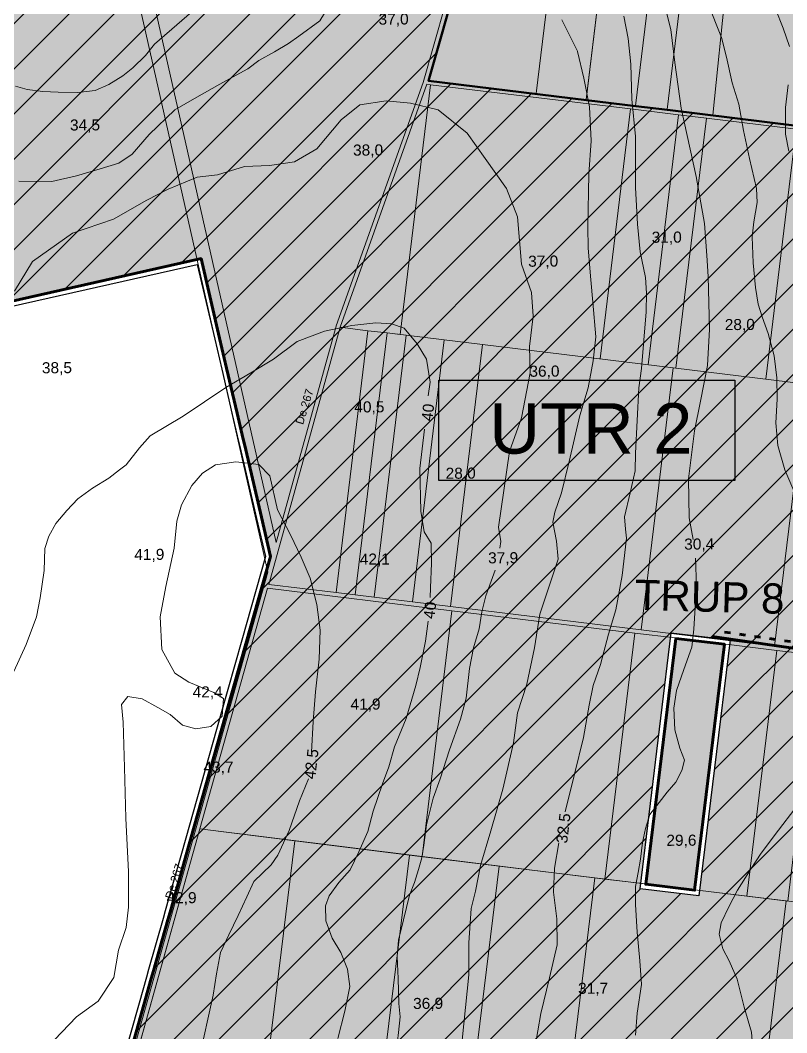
# Model space of a CAD drawing. Header units: metres. Extents: x 783184 to 1587399, y 282652 to 580595.
# Drawn here: x 787775 to 788536, y 288295 to 289301 of the extents above; entities that cross this region are included whole.
import ezdxf

# ---------------------------------------------------------------- set-up
doc = ezdxf.new("R2010")
doc.units = ezdxf.units.M
doc.header["$LTSCALE"] = 0.5
doc.linetypes.add('ACAD_ISO03W100', pattern=[30, 12, -18])
for name, color, linetype in [('atrageri in intravilan', 18, 'CONTINUOUS'), ('curbe  de nivelI', 7, 'CONTINUOUS'), ('Limita intravilan existent', 1, 'CONTINUOUS'), ('Limita intravilan propus', 5, 'CONTINUOUS'), ('locuinte si functiuni complementare', 51, 'CONTINUOUS'), ('proprietati extravilan', 7, 'CONTINUOUS'), ('strazi', 7, 'CONTINUOUS'), ('trupuri', 18, 'CONTINUOUS'), ('UTR-uri', 7, 'CONTINUOUS')]:
    doc.layers.add(name, color=color, linetype=linetype)
doc.layers.add('cote de nivel', color=1, linetype='CONTINUOUS', lineweight=211)
doc.styles.add('arial', font='arial.ttf')
doc.styles.get("Standard").update_dxf_attribs({"font": 'arial.ttf'})
doc.styles.add('WMF-Arial0', font='arial.ttf')

msp = doc.modelspace()

# ---------------------------------------------------------------- hatches: boundary and pattern name
at = {"layer": 'atrageri in intravilan', "lineweight": 30, "true_color": 0xffff66}
h = msp.add_hatch(color=51, dxfattribs=at)
h.paths.add_polyline_path([(788421.64848, 288692.34074), (788480.03939, 288685.23104), (788449.1149, 288431.12827), (788390.72823, 288438.17795)], flags=16)
h.paths.add_polyline_path([(789205.99579, 288962.99819), (789206, 288963), (789194.05, 288959.03), (789118.207, 288933.778), (789071.37, 288918.21), (789063.31, 288915.83), (789063.613, 288971.336), (789059.614, 288971.072), (788878.326, 288895.203), (788871.44, 288900.603), (788821.57, 288906.577), (788802.624, 288908.883), (788764.734, 288913.497), (788745.789, 288915.803), (788582.041, 288935.74), (788591.617, 289015.501), (788597.377, 289062.912), (788612.11, 289183.987), (788548.504, 289191.669), (788549.12, 289195.57), (788417.838, 289211.524), (788386.476, 289215.337), (788337.294, 289221.283), (788180.494, 289240.381), (788241.358, 289454.166), (788249.192, 289481.68), (788250.642, 289486.73), (788238.148, 289487.851), (788204.822, 289647.766), (788204.006, 289651.681), (788195.829, 289690.918), (788190.628, 289715.876), (788185.41, 289740.28), (788184.617, 289744.119), (788170.796, 289811.038), (788159.088, 289808.422), (788015.651, 289776.364), (788001.381, 289773.174), (787997.65, 289783.17), (787988.318, 289807.209), (787796.905, 289764.427), (787791.294, 289789.502), (787787.44, 289815.376), (787783.407, 289841.652), (787965.934, 289882.487), (787958.828, 289908.791), (787779.305, 289868.339), (787774.014, 289867.525), (787775.49, 289856.71), (787778.47, 289834.84), (787781.595, 289811.913), (787571.421, 289740.26), (787553.383, 289732.746), (787631.7, 289544.64), (787608.84, 289535.63), (787585.93, 289526.6), (787507.97, 289713.83), (787485.19, 289704.34), (787562.96, 289517.54), (787539.94, 289508.47), (787462.35, 289694.83), (787439.456, 289685.291), (787416.51, 289675.73), (787393.51, 289666.152), (787370.45, 289656.55), (787447.31, 289471.95), (787424.013, 289462.769), (787400.66, 289453.563), (787353.79, 289435.09), (787277.67, 289617.9), (787254.34, 289608.18), (787230.941, 289598.435), (787227.248, 289596.898), (787302.946, 289415.079), (787293.898, 289411.453), (787322.221, 289346.791), (787339.603, 289307.461), (787348.5, 289287.332), (787353.755, 289275.441), (787362.648, 289255.319), (787366.286, 289247.087), (787370.733, 289237.026), (787375.179, 289226.965), (787378.817, 289218.733), (787396.806, 289178.031), (787419.66, 289126.319), (787421.614, 289122.792), (787422.725, 289116.6), (787422.329, 289110.251), (787419.868, 289103.345), (787415.979, 289097.709), (787407.148, 289092.62), (787379.317, 289080.333), (787336.945, 289062.896), (787372.257, 288980.26), (787394.829, 288927.44), (787379.415, 288920.793), (787137.935, 288816.67), (787135.86, 288816.74), (787113.375, 288817.502), (787097.78, 288814.971), (786878.037, 288729.341), (787074.636, 288751.44), (787346.292, 288781.976), (787350.201, 288782.834), (787343.791, 288812.025), (787337.209, 288841.996), (787328.51, 288881.613), (787408.973, 288915.919), (787399.226, 288938.991), (787954.426, 289063.877), (787972.85, 288984.98), (787979.83, 288955.093), (787990.289, 288910.303), (787995.266, 288888.988), (787998.75, 288874.072), (788014.409, 288807.013), (788023.518, 288768.009), (787999.667, 288683.724), (787978.846, 288610.144), (787939.732, 288471.919), (787930.909, 288440.739), (787923.6, 288414.91), (787921.44, 288407.26), (787907.12, 288356.65), (787904.95, 288349), (787897.604, 288323.044), (787879.159, 288257.859), (787874.035, 288239.752), (787885.501, 288238.721), (788061.315, 288216.773), (788230.544, 288195.648), (788429.101, 288171.667), (788468.816, 288166.871), (788478.741, 288165.672), (788498.598, 288163.274), (788537.02102, 288158.63362), (788569.95822, 288426.65355), (788652.68151, 288416.6228), (788619.74931, 288148.64246), (788677.3, 288141.692), (788756.723, 288132.099), (788789.7, 288128.12), (788796.65, 288127.28), (788827.275, 288123.567), (788926.553, 288111.576), (789012.881, 288137.047), (789068.127, 288129.499), (789083.31118, 288121.55122), (789094.455, 288127.807), (789103.075, 288132.453), (789127.634, 288124.887), (789151.132, 288132.626), (789166.299, 288150.252), (789179.942, 288183.009), (789176.819, 288188.874), (789190.756, 288226.037), (789195.26, 288239.75), (789204.279, 288273.374), (789226.302, 288332.092), (789286.986, 288459.931), (789309.743, 288523.326), (789311.277, 288576.843), (789242.532, 288741.085)])
at = {"layer": 'atrageri in intravilan', "lineweight": 30}
h = msp.add_hatch(dxfattribs=at)
h.set_pattern_fill('ANSI31', color=6, scale=10, style=0)
h.set_pattern_definition([(45, (11292.32, 0), (-22.4506403, 22.4506403), [])])
h.paths.add_polyline_path([(788591.617, 289015.501), (788597.377, 289062.912), (788612.11, 289183.987), (788548.504, 289191.669), (788549.12, 289195.57), (788417.838, 289211.524), (788386.476, 289215.337), (788337.294, 289221.283), (788180.494, 289240.381), (788241.358, 289454.166), (788249.192, 289481.68), (788250.642, 289486.73), (788238.148, 289487.851), (788204.822, 289647.766), (788204.006, 289651.681), (788195.829, 289690.918), (788190.628, 289715.876), (788185.41, 289740.28), (788184.617, 289744.119), (788170.796, 289811.038), (788159.088, 289808.422), (788015.651, 289776.364), (788001.381, 289773.174), (787997.65, 289783.17), (787988.318, 289807.209), (787796.905, 289764.427), (787791.294, 289789.502), (787787.44, 289815.376), (787783.407, 289841.652), (787965.934, 289882.487), (787958.828, 289908.791), (787779.305, 289868.339), (787774.014, 289867.525), (787775.49, 289856.71), (787778.47, 289834.84), (787781.595, 289811.913), (787571.421, 289740.26), (787553.383, 289732.746), (787631.7, 289544.64), (787608.84, 289535.63), (787585.93, 289526.6), (787507.97, 289713.83), (787485.19, 289704.34), (787562.96, 289517.54), (787539.94, 289508.47), (787462.35, 289694.83), (787439.456, 289685.291), (787416.51, 289675.73), (787393.51, 289666.152), (787370.45, 289656.55), (787447.31, 289471.95), (787424.013, 289462.769), (787400.66, 289453.563), (787353.79, 289435.09), (787277.67, 289617.9), (787254.34, 289608.18), (787230.941, 289598.435), (787227.248, 289596.898), (787302.946, 289415.079), (787293.898, 289411.453), (787322.221, 289346.791), (787339.603, 289307.461), (787348.5, 289287.332), (787353.755, 289275.441), (787362.648, 289255.319), (787366.286, 289247.087), (787370.733, 289237.026), (787375.179, 289226.965), (787378.817, 289218.733), (787396.806, 289178.031), (787419.66, 289126.319), (787421.614, 289122.792), (787422.725, 289116.6), (787422.329, 289110.251), (787419.868, 289103.345), (787415.979, 289097.709), (787407.148, 289092.62), (787379.317, 289080.333), (787336.945, 289062.896), (787372.257, 288980.26), (787394.829, 288927.44), (787379.415, 288920.793), (787137.935, 288816.67), (787135.86, 288816.74), (787113.375, 288817.502), (787097.78, 288814.971), (786878.037, 288729.341), (787074.636, 288751.44), (787346.292, 288781.976), (787350.201, 288782.834), (787343.791, 288812.025), (787337.209, 288841.996), (787328.51, 288881.613), (787408.973, 288915.919), (787399.226, 288938.991), (787954.426, 289063.877), (787972.85, 288984.98), (787979.83, 288955.093), (787990.289, 288910.303), (787995.266, 288888.988), (787998.75, 288874.072), (788014.409, 288807.013), (788023.518, 288768.009), (787999.667, 288683.724), (787978.846, 288610.144), (787939.732, 288471.919), (787930.909, 288440.739), (787923.6, 288414.91), (787921.44, 288407.26), (787907.12, 288356.65), (787904.95, 288349), (787897.604, 288323.044), (787879.159, 288257.859), (787874.035, 288239.752), (787885.501, 288238.721), (788061.315, 288216.773), (788230.544, 288195.648), (788429.101, 288171.667), (788468.816, 288166.871), (788478.741, 288165.672), (788498.598, 288163.274), (788537.02102, 288158.63362), (788569.95822, 288426.65355), (788652.68151, 288416.6228), (788619.74931, 288148.64246), (788677.3, 288141.692), (788756.723, 288132.099), (788789.7, 288128.12), (788796.65, 288127.28), (788827.275, 288123.567), (788926.553, 288111.576), (789012.881, 288137.047), (789068.127, 288129.499), (789086.82378, 288119.71264), (789103.075, 288132.453), (789127.634, 288124.887), (789151.132, 288132.626), (789166.299, 288150.252), (789179.942, 288183.009), (789176.819, 288188.874), (789190.756, 288226.037), (789204.279, 288273.374), (789226.302, 288332.092), (789286.986, 288459.931), (789309.743, 288523.326), (789311.277, 288576.843), (789242.30106, 288742.48767), (789215.76073, 288903.68805), (789205.99508, 288962.99788), (789206, 288963), (789194.05, 288959.03), (789118.207, 288933.778), (789071.37, 288918.21), (789063.31, 288915.83), (789063.613, 288971.336), (789059.614, 288971.072), (788878.326, 288895.203), (788871.44, 288900.603), (788821.57, 288906.577), (788802.624, 288908.883), (788783.679, 288911.19), (788764.734, 288913.497), (788745.789, 288915.803), (788582.041, 288935.74)])
h.paths.add_polyline_path([(788421.64848, 288692.34074), (788480.03939, 288685.23104), (788449.1149, 288431.12827), (788390.72823, 288438.17795)], flags=16)
at = {"layer": 'locuinte si functiuni complementare', "lineweight": 30}
h = msp.add_hatch(color=256, dxfattribs=at)
h.paths.add_polyline_path([(788317.43571, 289475.40822), (788249.19185, 289481.67949), (788241.358, 289454.166), (788180.59574, 289240.73837), (788287.41098, 289227.75366)])
h.paths.add_polyline_path([(788416.57825, 289466.29752), (788367.11483, 289470.84296), (788336.94766, 289221.69939), (788386.11363, 289215.75513)])
h.paths.add_polyline_path([(788448.05227, 289463.40522), (788416.57825, 289466.29752), (788386.11363, 289215.75513), (788417.47616, 289211.94263)])
h.paths.add_polyline_path([(788488.78547, 289459.66205), (788448.05227, 289463.40522), (788417.47616, 289211.94263), (788462.75705, 289206.39239)])
h.paths.add_polyline_path([(788512.05934, 289396.03763), (788512.07721, 289396.03598), (788517.68012, 289457.00677), (788488.78547, 289459.66205), (788473.63126, 289312.20393), (788500.74994, 289308.69262)])
h.paths.add_polyline_path([(788562.76066, 289338.89308), (788565.35066, 289362.01308), (788568.57887, 289390.82707), (788512.05934, 289396.03763), (788500.74994, 289308.69262), (788473.63126, 289312.20393), (788462.75705, 289206.39239), (788548.76045, 289195.98341), (788550.95662, 289215.57276), (788550.95676, 289215.57407), (788561.65848, 289311.03104), (788559.66066, 289311.27308)])
msp.add_hatch(color=256, dxfattribs=at).paths.add_polyline_path([(788367.11481, 289470.84296), (788317.43571, 289475.40822), (788287.41098, 289227.75366), (788336.93609, 289221.73327)])
at = {"layer": 'locuinte si functiuni complementare', "linetype": 'ByBlock', "lineweight": 30}
msp.add_hatch(color=51, dxfattribs=at).paths.add_polyline_path([(788474.472, 288680.872), (788426.008, 288686.773), (788396.296, 288442.542), (788444.755, 288436.691)])
at = {"layer": 'UTR-uri', "lineweight": 30}
msp.add_hatch(color=255, dxfattribs=at).paths.add_polyline_path([(788484.89934, 288843.5745), (788484.89934, 288943.07659), (788190.58696, 288943.07659), (788190.58696, 288843.5745)])

# ---------------------------------------------------------------- linework, layer by layer
at = {"layer": 'curbe  de nivelI', "color": 21, "lineweight": 5}
for points in [[(788309.46868, 289633.49881), (788317.29861, 289604.93471), (788328.26052, 289579.50087), (788343.52885, 289547.80646), (788359.18871, 289514.93815), (788370.63315, 289479.90313), (788378.46308, 289445.86093), (788385.51, 289414.94908), (788394.90595, 289387.16753), (788403.91031, 289363.29888), (788412.13177, 289326.90897), (788421.18425, 289291.48105), (788425.09924, 289258.61275), (788431.36315, 289213.22321), (788446.24006, 289145.53014), (788454.50571, 289098.68245), (788456.85468, 289066.98799), (788458.42064, 289046.24966), (788459.59513, 288993.81691), (788457.63769, 288957.81825), (788450.59071, 288922.21094), (788444.71792, 288892.93452), (788438.84549, 288845.19724), (788439.23703, 288806.45957)], [(787770.17785, 289235.22807), (787781.48646, 289231.69602), (787797.03579, 289229.81222), (787812.25803, 289229.09715), (787831.81252, 289228.86169), (787849.011, 289230.98095), (787862.67561, 289236.86773), (787876.57574, 289245.34472), (787886.70641, 289253.35073), (787899.03176, 289265.68204), (787907.98443, 289276.98467), (787957.39861, 289319.63509)], [(787773.47032, 289140.73601), (787806.16913, 289140.35151), (787830.78946, 289146.11885), (787854.25567, 289153.03963), (787872.72095, 289158.80697), (787885.80049, 289167.65022), (787902.72696, 289187.25916), (787928.43156, 289211.68334), (787950.35902, 289224.3715), (787973.05585, 289237.05962), (787989.21295, 289245.90287), (788000.75374, 289252.43919), (788011.90978, 289260.51346), (788027.2975, 289269.35671), (788041.14641, 289277.43098), (788051.53308, 289284.73625), (788072.30648, 289300.11583), (788085.38602, 289321.64721)], [(788457.89447, 289317.49207), (788471.63113, 289283.32831), (788476.42293, 289263.8518), (788482.17317, 289238.30882), (788488.88173, 289217.23587), (788493.3541, 289191.0543), (788499.42376, 289163.27631), (788506.18729, 289133.62476), (788506.82619, 289119.57614), (788503.63162, 289100.41889), (788502.03433, 289085.41242), (788502.99272, 289059.55014), (788505.2289, 289035.2843), (788508.10399, 289018.68139), (788511.93746, 289006.22917), (788518.00712, 288989.62622), (788523.75736, 288967.27612), (788526.6359, 288945.35654), (788526.95533, 288924.28359), (788525.67752, 288900.65631), (788527.59423, 288878.30622), (788534.62227, 288854.04038), (788544.5254, 288831.05169), (788551.23402, 288811.25589)], [(788374.53481, 289304.62633), (788378.82103, 289282.59461), (788381.47436, 289256.89096), (788382.29929, 289222.09262), (788386.17731, 289185.16911), (788386.18928, 289134.47677), (788388.02625, 289098.16523), (788390.69655, 289070.69388), (788396.00332, 289044.99023), (788397.02381, 289029.4864), (788396.61561, 289011.12667), (788391.92373, 288954.71876), (788389.27035, 288935.54303), (788386.21351, 288870.56722), (788385.8053, 288853.22744), (788380.9068, 288831.39973), (788375.19366, 288807.61451), (788376.01007, 288795.17066), (788377.03057, 288786.39876), (788376.01007, 288777.62689), (788372.94931, 288749.16709), (788366.54582, 288715.11834), (788359.37385, 288691.05385), (788351.17733, 288660.84516), (788344.00542, 288640.10872), (788340.16331, 288620.3963), (788334.52628, 288588.44786), (788325.30522, 288551.83907), (788316.08411, 288514.46224)], [(788525.15599, 289311.8835), (788532.87367, 289292.61081), (788538.95953, 289274.62732)], [(788312.81052, 289301.08409), (788328.58286, 289269.94048), (788328.30465, 289269.69409), (788334.84439, 289243.16437), (788340.23013, 289214.71217), (788342.15356, 289180.87714), (788339.84538, 289147.81109), (788338.69132, 289095.52056), (788339.07601, 289074.37368), (788341.76888, 289042.84557), (788343.71214, 289020.68961), (788346.7897, 288986.08559), (788344.09683, 288962.24728), (788339.09584, 288935.71752), (788330.6326, 288908.03432), (788320.24617, 288862.43551), (788312.55237, 288831.29189), (788306.01257, 288812.06744), (788304.08914, 288802.07075), (788307.55132, 288783.23079)], [(788537.63652, 289236.54454), (788535.2551, 289213.80071), (788535.2551, 289187.35434), (788538.43031, 289170.69318)], [(787768.98276, 289031.63306), (787786.78257, 289060.90114), (787826.53468, 289089.2018), (787867.30198, 289102.97504), (787900.60486, 289121.91319), (787921.84977, 289132.81702), (787950.55916, 289144.86859), (787970.65572, 289147.16409), (787997.64259, 289155.19848), (788022.49201, 289156.40869), (788047.18207, 289159.85199), (788069.57544, 289173.05133), (788093.69127, 289201.74554), (788112.06532, 289216.66652), (788138.47796, 289220.68369), (788162.59379, 289218.38815), (788190.15483, 289211.50157), (788218.86422, 289188.54621), (788236.66403, 289163.2953), (788257.90894, 289133.45332), (788268.81851, 289105.33298), (788272.83784, 289058.27448), (788282.599, 289030.15417), (788284.32158, 289006.62491), (788280.87649, 288976.78296), (788281.45066, 288950.38429), (788272.83784, 288905.6213), (788260.77992, 288872.33604), (788250.02583, 288797.26108)], [(787768.25709, 288653.99893), (787780.46334, 288680.56736), (787790.77081, 288708.22022), (787794.56832, 288726.92658), (787798.65368, 288754.20244), (787799.19623, 288776.16208), (787802.99368, 288788.36187), (787810.04619, 288800.83278), (787821.16746, 288813.84587), (787832.01742, 288825.50345), (787846.3937, 288836.07664), (787862.66871, 288845.83645), (787873.51867, 288854.24078), (787880.02869, 288859.12066), (787893.08137, 288876.13249), (787903.93134, 288888.06119), (787936.65016, 288907.58757), (787978.93656, 288935.99454), (788003.89245, 288950.54445), (788026.47709, 288964.10212), (788049.79413, 288981.58066), (788076.99734, 288991.77648), (788104.20061, 288997.60269), (788128.00345, 289000.03026), (788143.54815, 288999.05924), (788156.17821, 288994.68959), (788169.29407, 288979.15309), (788178.52376, 288964.10212), (788181.92414, 288941.2829), (788179.98105, 288927.68848)], [(788176.58068, 288894.67344), (788171.7229, 288855.34671), (788172.69444, 288813.10687), (788176.09488, 288792.71522), (788182.91622, 288781.25375), (788183.40202, 288761.34763), (788182.43048, 288737.07186), (788181.94468, 288727.36157)], [(788064.09419, 288573.91015), (788065.87143, 288604.10745), (788067.94487, 288633.71265), (788071.79478, 288666.10812), (788072.68343, 288694.82515), (788069.4252, 288720.5817), (788062.90869, 288746.63426), (788053.99431, 288767.50376), (788043.33097, 288789.70767), (788030.29806, 288814.57604), (788022.59676, 288848.02993), (788011.93348, 288859.27991), (787988.82963, 288862.24042), (787968.68781, 288858.98383), (787955.95109, 288850.99044), (787945.28782, 288838.55624), (787934.92068, 288819.31287), (787930.18146, 288803.03002), (787927.81183, 288776.38532), (787919.52075, 288738.19857), (787913.64772, 288708.00993), (787915.32576, 288675.72484), (787928.33026, 288652.2448), (787942.17376, 288643.43979), (787966.92432, 288632.95759), (787976.57282, 288627.08758), (787975.31431, 288609.47755), (787963.98784, 288599.41468), (787949.30529, 288596.89895), (787935.88126, 288600.67254), (787923.71574, 288611.1547), (787911.55022, 288618.28257), (787896.02876, 288626.66831), (787881.76574, 288629.18404), (787875.47319, 288621.21757), (787877.15122, 288603.60754), (787878.37507, 288558.57015), (787879.63358, 288508.25576), (787882.1506, 288455.00636), (787882.1506, 288419.78626), (787880.05305, 288399.6605), (787872.4578, 288377.18721), (787867.84328, 288349.93358), (787852.32176, 288326.4535), (787830.50774, 288310.93989), (787808.63917, 288288.15866)], [(788439.23703, 288806.45957), (788443.2417, 288784.97186)], [(788250.02583, 288797.26108), (788252.11422, 288783.01832), (788251.36932, 288776.31747)], [(788307.55132, 288783.23079), (788309.13163, 288765.28761), (788298.53481, 288733.77882), (788291.11708, 288710.74297), (788285.8187, 288677.38073), (788278.1202, 288641.25543), (788268.84799, 288612.92399), (788264.87416, 288583.00386), (788254.26329, 288537.0875), (788242.34186, 288495.51706), (788232.01003, 288461.09568), (788226.97653, 288435.74927), (788222.73783, 288418.53858), (788220.35354, 288384.38199), (788220.35354, 288352.60841), (788213.72948, 288287.89841)], [(788445.63843, 288766.28715), (788446.59711, 288738.73922), (788445.3978, 288717.56964), (788444.19943, 288695.77081), (788442.04238, 288678.04432), (788434.13331, 288656.00595), (788426.94324, 288635.16534), (788424.0672, 288617.43881), (788425.26848, 288595.98294), (788430.06182, 288577.77735), (788434.85523, 288565.79997), (788431.97918, 288555.73899), (788426.22716, 288544.00115), (788417.59903, 288534.17971), (788409.45028, 288523.63963), (788400.32593, 288511.76565), (788396.0119, 288498.11145), (788393.13585, 288483.97813), (788390.97881, 288467.68891), (788388.58214, 288454.27426), (788385.94578, 288440.38052), (788385.94578, 288422.41445), (788387.86856, 288394.95594), (788390.26523, 288366.4498), (788391.94297, 288343.2137), (788387.86856, 288314.70755), (788386.21905, 288292.79838)], [(788246.63749, 288754.43256), (788237.4502, 288729.11828), (788233.229, 288713.2348), (788230.74593, 288696.35861), (788225.01641, 288677.42054), (788221.29185, 288656.82165), (788217.81556, 288627.28831), (788212.1045, 288606.68943), (788201.403, 288576.04571), (788191.96739, 288547.25694), (788185.01485, 288528.14714), (788178.31058, 288501.59195), (788175.82387, 288481.32928), (788173.83743, 288468.92029), (788170.36113, 288457.25587), (788166.38826, 288444.35055), (788161.42216, 288431.69342), (788155.46279, 288407.37185), (788150.74501, 288387.02113), (788149.23139, 288370.74512), (788150.22461, 288349.15353), (788150.96951, 288324.33562), (788152.21105, 288310.93392), (788150.47293, 288295.29865), (788148.48423, 288278.04575)], [(788179.92037, 288703.83256), (788177.42252, 288684.06797), (788172.01046, 288657.85391), (788167.63926, 288639.96177), (788158.26874, 288607.2109), (788146.61207, 288578.91636), (788140.99188, 288559.35981), (788134.74727, 288542.29985), (788125.37585, 288515.30028), (788119.96385, 288494.91158), (788111.01321, 288474.93892), (788102.47893, 288457.04678), (788091.23857, 288444.35586), (788081.66349, 288431.24882), (788077.91672, 288421.05446), (788078.33368, 288406.4093), (788084.78642, 288388.93327), (788093.32076, 288374.78598), (788099.99157, 288358.26263), (788102.28129, 288340.9946), (788097.28554, 288316.65298), (788090.20884, 288289.29562)], [(788586.60582, 288627.88859), (788592.2291, 288609.07236), (788590.76217, 288589.27867), (788583.6719, 288570.70678), (788574.62573, 288555.55605), (788566.55755, 288545.04828), (788557.26688, 288535.76236), (788544.52409, 288517.53029), (788528.14321, 288496.27041), (788510.7843, 288473.54429), (788500.96287, 288458.29329), (788487.2714, 288436.78902), (788478.7142, 288420.1721), (788471.13497, 288404.28826), (788469.17902, 288393.04737), (788472.84641, 288378.62976), (788479.20315, 288366.65579), (788487.03725, 288348.45422), (788494.12746, 288320.59641), (788501.46224, 288295.67102), (788502.68467, 288278.56537)], [(788061.0607, 288547.25141), (788052.27245, 288525.29203), (788041.9333, 288495.84054), (788030.81876, 288471.55604), (788024.09835, 288461.99721), (788006.78034, 288445.20474), (788000.02146, 288430.03338), (787991.23321, 288411.69078), (787981.92801, 288392.31484), (787973.6567, 288374.74731), (787969.77958, 288353.56292), (787966.41934, 288332.63692), (787952.1995, 288268.36846), (787951.16561, 288244.08396), (787949.87321, 288221.34947), (787948.32232, 288200.16512), (787949.09777, 288178.2057), (787949.35871, 288154.7933), (787944.1892, 288136.70909), (787936.43483, 288121.98335), (787918.85833, 288113.19958), (787901.67984, 288107.51494), (787865.23444, 288103.12306), (787831.37388, 288102.8647)], [(788309.91637, 288483.71523), (788305.71822, 288458.53971), (788304.45882, 288434.62297), (788307.81732, 288408.18868), (788308.23917, 288382.38177), (788300.68251, 288349.65361), (788291.86645, 288314.4079), (788283.05039, 288262.7981)]]:
    msp.add_lwpolyline(points, dxfattribs=at)
at = {"layer": 'Limita intravilan existent', "color": 0, "lineweight": 50}
msp.add_lwpolyline([(788241.358, 289454.166), (788180.494, 289240.381), (788337.294, 289221.283), (788386.476, 289215.337), (788417.838, 289211.524), (788549.12, 289195.57)], dxfattribs=at)
at = {"layer": 'Limita intravilan existent', "color": 0, "lineweight": 25}
msp.add_lwpolyline([(788421.64848, 288692.34074), (788480.03939, 288685.23104), (788449.1149, 288431.12827), (788390.72823, 288438.17795)], close=True, dxfattribs=at)
at = {"layer": 'Limita intravilan existent', "color": 1, "lineweight": 211}
msp.add_lwpolyline([(788426.008, 288686.773), (788474.472, 288680.872), (788444.755, 288436.691), (788396.296, 288442.542), (788426.008, 288686.773)], close=True, dxfattribs=at)
at = {"layer": 'Limita intravilan propus', "color": 0, "lineweight": 50}
msp.add_lwpolyline([(787399.226, 288938.991), (787954.426, 289063.877), (787972.85, 288984.98), (787979.83, 288955.093), (787990.289, 288910.303), (787995.266, 288888.988), (787998.75, 288874.072), (788014.409, 288807.013), (788023.518, 288768.009), (787999.667, 288683.724), (787978.846, 288610.144), (787939.732, 288471.919), (787930.909, 288440.739), (787923.6, 288414.91), (787921.44, 288407.26), (787907.12, 288356.65), (787904.95, 288349), (787897.604, 288323.044), (787879.159, 288257.859)], dxfattribs=at)
at = {"layer": 'Limita intravilan propus', "color": 1, "lineweight": 211}
msp.add_lwpolyline([(787399.226, 288938.991), (787954.426, 289063.877), (787972.85, 288984.98), (787979.83, 288955.093), (787990.289, 288910.303), (787995.266, 288888.988), (787998.75, 288874.072), (788014.409, 288807.013), (788023.518, 288768.009), (787999.667, 288683.724), (787978.846, 288610.144), (787939.732, 288471.919), (787930.909, 288440.739), (787923.6, 288414.91), (787921.44, 288407.26), (787907.12, 288356.65), (787904.95, 288349), (787897.604, 288323.044), (787879.159, 288257.859)], dxfattribs=at)
msp.add_lwpolyline([(787399.226, 288938.991), (787954.426, 289063.877), (787972.85, 288984.98), (787979.83, 288955.093), (787990.289, 288910.303), (787995.266, 288888.988), (787998.75, 288874.072), (788014.409, 288807.013), (788023.518, 288768.009), (787999.667, 288683.724), (787978.846, 288610.144), (787939.732, 288471.919), (787930.909, 288440.739), (787923.6, 288414.91), (787921.44, 288407.26), (787907.12, 288356.65), (787904.95, 288349), (787897.604, 288323.044), (787879.159, 288257.859)], dxfattribs=at)
at = {"layer": 'Limita intravilan propus', "color": 0, "lineweight": 25}
msp.add_lwpolyline([(787406.16003, 288935.4258), (787950.68477, 289057.91052), (787967.98099, 288983.84299), (787974.96102, 288953.95587), (787985.41999, 288909.16603), (787990.39697, 288887.85109), (787993.88105, 288872.93474), (788009.53999, 288805.87603), (788018.35552, 288768.12864), (787994.85592, 288685.08544), (787974.03491, 288611.5054), (787934.92091, 288473.28041), (787926.09791, 288442.10039), (787918.78892, 288416.27142), (787916.62813, 288408.61865), (787902.30888, 288358.0113), (787900.13978, 288350.36447), (787892.79297, 288324.40561), (787874.3479, 288259.22037)], dxfattribs=at)
msp.add_lwpolyline([(787406.16003, 288935.4258), (787950.68477, 289057.91052), (787967.98099, 288983.84299), (787974.96102, 288953.95587), (787985.41999, 288909.16603), (787990.39697, 288887.85109), (787993.88105, 288872.93474), (788009.53999, 288805.87603), (788018.35552, 288768.12864), (787994.85592, 288685.08544), (787974.03491, 288611.5054), (787934.92091, 288473.28041), (787926.09791, 288442.10039), (787918.78892, 288416.27142), (787916.62813, 288408.61865), (787902.30888, 288358.0113), (787900.13978, 288350.36447), (787892.79297, 288324.40561), (787874.3479, 288259.22037)], dxfattribs=at)
at = {"layer": 'proprietati extravilan', "color": 0, "lineweight": 5}
for p, q in [((788092.53815, 288995.71171), (788021.6152, 288740.41197)), ((788088.6841, 288996.78237), (788028.99059, 288781.90499)), ((788020.8488, 288752.45522), (787949.42319, 288498.63192)), ((788020.51885, 288736.51591), (787953.27365, 288497.5484)), ((787949.42319, 288498.63192), (787877.95726, 288244.66532)), ((787953.27365, 288497.5484), (787881.80772, 288243.5818))]:
    msp.add_line(p, q, dxfattribs=at)
for points in [[(788150.94271, 289805.1669), (788233.93306, 289489.50907), (788226.71298, 289469.37153), (788240.70306, 289469.37153), (788175.08849, 289238.9099), (788088.77089, 288997.05624)], [(788367.11483, 289470.84296), (788336.95154, 289221.73139), (788287.41098, 289227.75366), (788317.43571, 289475.40822)], [(788367.11481, 289470.84296), (788336.93221, 289221.70125), (788386.11363, 289215.75513), (788416.57825, 289466.29752)], [(788416.57825, 289466.29752), (788386.11363, 289215.75513), (788417.47616, 289211.94263), (788448.05227, 289463.40522)], [(788448.05227, 289463.40522), (788417.47616, 289211.94263), (788462.75705, 289206.39239), (788488.78547, 289459.66205)], [(788561.65848, 289311.03104), (788548.76045, 289195.98341), (788462.75705, 289206.39239), (788488.78547, 289459.66205)], [(788139.21527, 288990.03457), (788152.34036, 288988.43822), (788182.52436, 289236.60938), (788178.79465, 289237.06301), (788092.53815, 288995.71171)], [(788152.34036, 288988.43822), (788182.52436, 289236.60938)], [(788182.52436, 289236.60938), (788381.06129, 289212.46218), (788350.87729, 288964.29102)], [(788350.87729, 288964.29102), (788381.06129, 289212.46218)], [(788381.06129, 289212.46218), (788428.71015, 289206.66685), (788398.52615, 288958.49569)], [(788398.52615, 288958.49569), (788428.71015, 289206.66685)], [(788428.71015, 289206.66685), (788456.50316, 289203.26749), (788426.31628, 288955.07363), (788423.37769, 288955.43548)], [(788426.31493, 288955.06253), (788456.50316, 289203.26749)], [(788456.50316, 289203.26749), (788545.85771, 289192.36561), (788515.62572, 288944.20004), (788515.62467, 288944.20017)], [(788515.62573, 288944.20004), (788515.62573, 288944.20004), (788545.85771, 289192.36335)], [(788092.53815, 288995.71171), (788120.26946, 288992.33537), (788088.60433, 288732.25592), (788021.6152, 288740.41197), (788092.53815, 288995.71171)], [(788120.26946, 288992.33537), (788139.21456, 288990.02877), (788107.54943, 288729.94932), (788088.60433, 288732.25592), (788120.26946, 288992.33537)], [(788092.53815, 288995.71171), (788120.26988, 288992.33881)], [(788139.21456, 288990.02877), (788158.15966, 288987.72217), (788126.49453, 288727.64272), (788107.54943, 288729.94932), (788139.21456, 288990.02877)], [(788158.15966, 288987.72217), (788196.04788, 288983.10921), (788164.38275, 288723.02977), (788126.49453, 288727.64272), (788158.15966, 288987.72217)], [(788196.04788, 288983.10921), (788233.9361, 288978.49626), (788202.27096, 288718.41681), (788164.38275, 288723.02977), (788196.04788, 288983.10921)], [(788391.71207, 288695.35202), (788423.3772, 288955.43147), (788233.9361, 288978.49626), (788202.27096, 288718.41681), (788391.71207, 288695.35202), (788423.3772, 288955.43147)], [(788524.32082, 288679.20667), (788391.71207, 288695.35202), (788423.3772, 288955.43147), (788555.98595, 288939.28611), (788524.32082, 288679.20667)], [(788713.76193, 288656.14188), (788745.42706, 288916.22132), (788555.98595, 288939.28611), (788524.32082, 288679.20667), (788713.76193, 288656.14188), (788745.42706, 288916.22132)], [(788174.02762, 288470.04175), (787953.27365, 288497.5484), (788020.51885, 288736.51591), (788203.73184, 288714.20938), (788174.02762, 288470.04177)], [(788385.30337, 288692.10275), (788203.73184, 288714.20941), (788174.02762, 288470.04177), (788355.58667, 288447.83253), (788385.30337, 288692.10275)], [(788395.9337, 288442.95988), (788425.64564, 288687.19101), (788385.3029, 288692.0989), (788355.58667, 288447.83256), (788395.9337, 288442.95988)], [(788496.82226, 288430.776), (788395.9337, 288442.95988), (788425.64564, 288687.19101), (788526.54555, 288674.90626), (788496.82226, 288430.776)], [(788566.79383, 288670.00586), (788526.54555, 288674.90626), (788496.82226, 288430.776), (788537.31183, 288425.88613), (788566.79383, 288670.00586)], [(788047.53832, 288485.7985), (787953.27365, 288497.5484), (787881.80772, 288243.5818), (788015.69762, 288226.74799), (788047.53832, 288485.7985)], [(788161.59776, 288471.58122), (788047.53832, 288485.7985), (788015.69763, 288226.74805), (788129.75805, 288212.53019), (788161.59776, 288471.58122)], [(788250.57081, 288460.56168), (788161.59776, 288471.58122), (788129.75806, 288212.53027), (788218.73576, 288201.51042), (788250.5708, 288460.56163)], [(788345.65991, 288449.03137), (788250.5708, 288460.56163), (788218.73576, 288201.51042), (788313.82478, 288189.98017), (788345.65991, 288449.03137)], [(788535.84927, 288426.06247), (788345.65991, 288449.03137), (788313.82478, 288189.98017), (788504.01413, 288167.01127), (788535.84927, 288426.06247)], [(788535.91188, 288426.10083), (788573.94973, 288421.50687), (788542.11034, 288162.45619), (788504.01413, 288167.01127), (788535.91188, 288426.10083)]]:
    msp.add_lwpolyline(points, dxfattribs=at)
at = {"layer": 'strazi', "color": 0, "linetype": 'ByBlock', "lineweight": 20}
msp.add_line((787836.92204, 289630.47349), (788028.99059, 288781.90499), dxfattribs=at)
msp.add_lwpolyline([(787396.44396, 289178.44919), (787295.06744, 289408.19848), (787825.13025, 289617.14959), (788020.8488, 288752.45522)], dxfattribs=at)
at = {"layer": 'strazi', "linetype": 'Continuous', "lineweight": 20}
msp.add_lwpolyline([(788317.43571, 289475.40822), (788287.41098, 289227.75366), (788180.12848, 289240.79517), (788248.72276, 289481.72259), (788616.72467, 289447.90508)], dxfattribs=at)
at = {"layer": 'strazi', "linetype": 'ACAD_ISO03W100', "lineweight": 80}
msp.add_lwpolyline([(788985.2975, 288619.1562), (788467.45696, 288694.10496)], dxfattribs=at)
at = {"layer": 'strazi', "lineweight": 80}
msp.add_lwpolyline([(788987.92244, 288612.71377), (788462.16095, 288688.80895)], dxfattribs=at)
at = {"layer": 'UTR-uri', "color": 0, "lineweight": 30}
msp.add_lwpolyline([(788190.58696, 288943.07659), (788484.89934, 288943.07659), (788484.89934, 288843.5745), (788190.58696, 288843.5745), (788190.58696, 288943.07659)], dxfattribs=at)

# ---------------------------------------------------------------- texts
at = {"layer": 'cote de nivel', "color": 32, "lineweight": 30, "style": 'arial'}
for s, rotation, p in [('37,0', 0.34675574, (788130.78331, 289296.21024)), ('34,5', 0.34675574, (787824.18566, 289191.05345)), ('38,0', 0.34675574, (788105.43943, 289166.16114)), ('31,0', 0.34675574, (788402.18438, 289079.59077)), ('37,0', 0.34675574, (788279.42073, 289055.79765)), ('28,0', 0.34675574, (788474.78147, 288992.85519)), ('38,5', 0.34675574, (787796.27205, 288950.00022)), ('36,0', 0.34675574, (788280.6764, 288946.54091)), ('40,5', 0.34675574, (788106.70167, 288911.10669)), ('40', 83.32724935, (788184.17532, 288902.12007)), ('28,0', 0.34675574, (788197.44768, 288845.21318)), ('30,4', 0.34675574, (788434.50501, 288774.89702)), ('41,9', 0.34675574, (787888.0717, 288764.57864)), ('42,1', 0.34675574, (788112.13854, 288759.95357)), ('37,9', 0.34675574, (788239.61063, 288761.24472)), ('40', 83.32724935, (788186.23021, 288705.61358)), ('42,4', 0.34675574, (787946.05622, 288628.03872)), ('41,9', 0.34675574, (788102.88348, 288615.875)), ('42.5', 83.32724935, (788067.73071, 288546.50366)), ('43,7', 0.34675574, (787956.81724, 288553.32401)), ('32.5', 83.32724935, (788318.11556, 288482.76116)), ('29,6', 0.34675574, (788416.79206, 288480.74256)), ('42,9', 0.34675574, (787920.08763, 288423.65154)), ('31,7', 0.34675574, (788329.02538, 288333.75043)), ('36,9', 0.34675574, (788165.08231, 288318.75703))]:
    msp.add_text(s, height=11, rotation=rotation, dxfattribs=at).set_placement(p)
at = {"layer": 'proprietati extravilan', "color": 0, "lineweight": 5}
for p in [(788055.67109, 288898.46208), (787926.07159, 288427.09763)]:
    msp.add_text('De 267', height=8, rotation=72.90423289, dxfattribs=at).set_placement(p)
at = {"layer": 'trupuri', "color": 0, "lineweight": 30}
msp.add_text('TRUP 8', height=30, rotation=358.42, dxfattribs=at).set_placement((788384.80066, 288715.2001))
at = {"layer": 'UTR-uri', "color": 200, "linetype": 'ByBlock', "lineweight": 25, "style": 'WMF-Arial0'}
msp.add_text('UTR 2', height=50.0143, dxfattribs=at).set_placement((788240.75443, 288870.25339, -0.18698))

doc.saveas('drawing.dxf')
